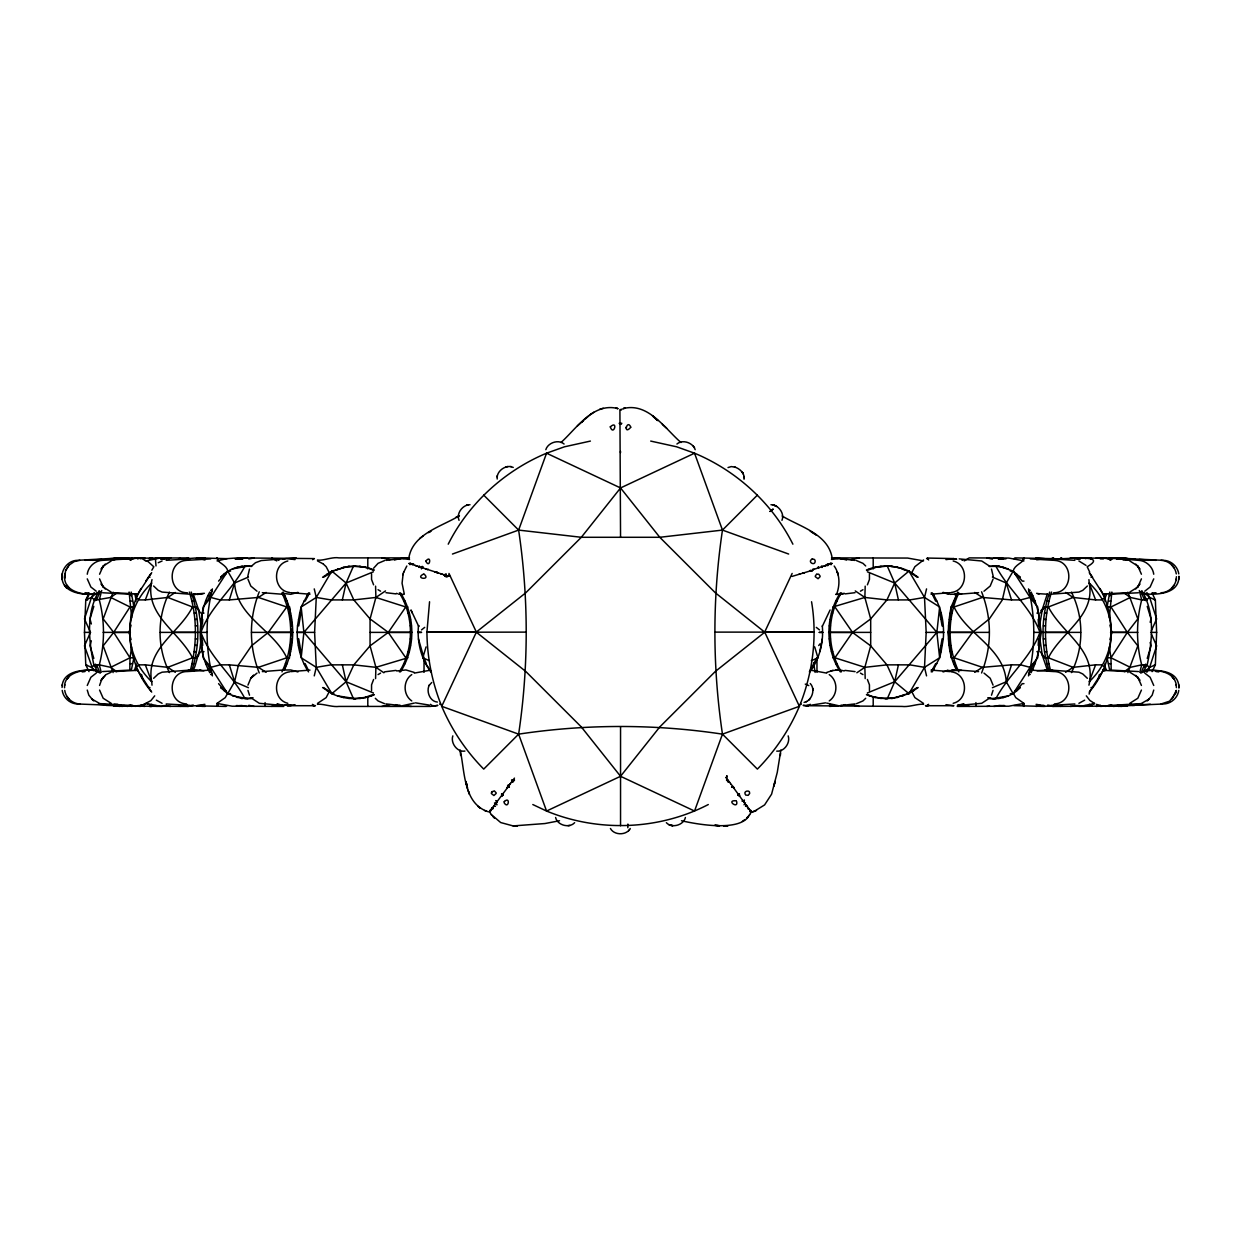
<?xml version="1.0" encoding="UTF-8"?>
<svg xmlns="http://www.w3.org/2000/svg" width="1241" height="1241" viewBox="0 0 1241 1241"><rect width="100%" height="100%" fill="white"/><g stroke="black" fill="none" stroke-linecap="round" stroke-linejoin="round"><path stroke-width="1.5" d="M89.011 671.629L85.769 664.866L84.466 632.383L85.769 599.915L89.011 593.151M101.715 590.514L99.311 599.915C104.849 621.089 104.849 643.676 99.311 664.866L101.235 672.374M150.719 690.88C127.234 662.927 122.859 620.143 141.024 588.467M169.428 592.174C156.924 617.723 156.924 647.057 169.428 672.591M212.382 675.88C205.308 647.29 205.308 617.491 212.382 588.901M259.245 591.802C248.821 618.763 248.821 646.018 259.245 672.979M314.252 675.88L316.269 667.332L314.609 632.383L316.269 597.448L314.252 588.901M375.573 586.155L375.899 597.448L370.066 618.918L370.066 645.847L375.899 667.332L375.573 678.61M708.301 804.54C658.723 830.245 598.084 832.354 546.552 811.04L518.629 734.145C528.728 666.588 528.728 597.65 518.629 530.093L546.552 453.198L564.453 446.807L590.406 441.082M650.703 441.082L676.655 446.807L694.541 453.198L722.464 530.093C712.381 597.65 712.381 666.588 722.464 734.145L694.541 811.04L620.547 776.292L581.331 726.947L525.765 671.443L476.342 632.196L426.935 632.119L429.557 601.761M865.194 678.61L864.853 667.332L870.686 645.847L870.686 618.918L864.853 597.448L865.194 586.155M926.546 588.901L924.514 597.448L926.174 632.383L924.514 667.332L926.546 675.88M981.584 672.979C991.993 646.018 991.993 618.763 981.584 591.802M1028.494 588.901C1035.537 617.491 1035.537 647.29 1028.494 675.88M1071.479 672.591C1083.967 647.057 1083.967 617.723 1071.479 592.174M1099.929 588.467C1118.063 620.143 1113.72 662.927 1090.234 690.88M1139.796 672.374L1141.704 664.866C1136.151 643.676 1136.151 621.089 1141.704 599.915L1139.316 590.514M1152.113 593.151L1155.355 599.915L1156.643 632.383L1155.355 664.866L1152.113 671.629M627.837 827.747L627.899 824.071M1090.544 558.946L1090.715 558.062L1089.195 557.892M737.79 795.326L737.821 793.635L733.26 787.337L731.601 786.934L734.176 787.787L730.996 784.219M399.4 671.877C414.091 648.267 414.091 616.513 399.4 592.903M841.367 671.877C826.661 648.267 826.661 616.513 841.367 592.903M124.426 558.946L124.038 558.062L127.761 557.892M143.336 559.319L140.729 558.062L137.193 558.59L144.84 557.892M928.64 559.97L927.554 558.062L953.895 558.59L945.968 559.613M191.192 592.035C199.661 616.668 200.127 644.467 192.215 669.256L190.664 669.256C197.04 643.955 197.35 616.979 189.315 592.035M1049.7 592.035C1041.23 616.668 1040.749 644.467 1048.676 669.256L1050.227 669.256C1043.836 643.97 1043.541 616.979 1051.592 592.035M1121.135 706.424L1127.185 705.71L1119.708 706.424M216.911 558.062L218.214 558.884C216.679 557.535 216.694 559.908 217.128 557.892M1024.089 558.946L1023.918 557.892M292.24 636.276L292.24 628.567M620.516 452.717L620.516 451.305M1141.844 590.685C1155.2 612.604 1152.377 640.806 1147.18 664.866L1141.704 664.866L1130.272 667.332L1110.99 657.792L1107.096 657.792L1109.47 669.256L1111.176 669.256L1110.99 657.792L1109.299 646.933M131.686 617.832L129.111 592.035M1096.377 704.361L1100.767 705.571L1100.271 706.207L1103.807 705.71L1096.16 706.424M1122.469 705.431L1122.438 706.207L1124.765 705.71L1124.067 705.322M430.503 704.33L432.768 706.207L437.856 705.384L430.394 706.424L338.979 706.424C332.154 707.354 322.489 703.476 317.448 704.33M1089.195 706.424L1090.746 705.462L1089.272 704.33M1147.258 700.932L1149.414 698.885L1141.115 703.616L1111.222 705.384L1109.035 706.424M950.854 612.418L951.133 606.973L957.773 592.035M1105.064 601.264L1105.266 597.448L1089.241 572.659M289.774 655.977L289.96 652.347M151.697 692.121L135.688 667.332L135.889 663.516M281.971 671.877C293.621 647.259 293.621 617.506 281.971 592.903M958.843 671.877C947.193 647.275 947.193 617.506 958.843 592.903M179.557 558.946L180.348 557.892M927.492 558.838L926.593 558.59L927.554 558.062M829.795 704.299L829.655 706.424L838.497 705.71L826.723 703.089M96.534 593.725C83.457 595.742 59.987 592.981 62.159 574.785M202.361 624.239L202.702 619.414L201.414 619.414C198.389 637.393 201.244 656.598 209.807 672.746M62.329 579.702C60.297 570.41 67.697 560.42 77.392 560.327L121.292 557.892M1047.047 670.947L1047.357 669.985L1052.988 670.388M131.686 646.933L129.995 657.792L129.809 669.256L131.53 669.256L133.888 657.792L129.995 657.792L110.728 667.332L99.311 664.866L93.851 664.866C88.685 640.806 85.846 612.604 99.187 590.685M1109.299 617.832L1111.874 592.035M630.769 427.292C623.029 435.979 626.984 418.574 630.738 427.075M812.793 569.2L813.041 570.084L792.037 576.413M432.768 706.207L432.799 705.462M1178.95 576.77C1178.826 595.028 1154.611 594.966 1141.968 593.725M247.75 576.522L249.519 569.061M430.829 671.877C421.149 658.816 416.914 641.954 418.465 625.852L419.086 625.852M809.908 671.877C819.603 658.816 823.838 641.954 822.287 625.852M1088.931 685.172C1097.339 650.082 1062.28 633.98 1048.381 606.973L1044.844 606.973L1040.811 610.681M1178.95 576.243L1178.81 578.756M152.007 579.609C143.553 614.698 178.611 630.8 192.51 657.792L196.047 657.792L198.731 655.326M62.081 687.467C62.05 670.249 84.264 669.256 96.534 670.574M97.108 670.683C84.605 668.62 63.57 672.157 64.563 687.747M869.445 690.648L869.445 684.846L867.397 679.463M1176.158 579.702L1176.406 576.708M62.19 685.513L62.298 684.675M64.703 685.513L64.811 684.675M123.976 558.838L124.038 558.062L119.307 558.884L124.038 558.062L120.858 558.59L124.022 558.838M140.667 558.838L140.729 558.062M193.317 594.175L198.482 609.548L201.275 626.643M224.28 573.885L225.971 573.885L220.665 577.236C228.313 568.58 240.397 564.95 251.675 566.392L244.989 566.082C232.625 589.77 210.163 606.802 200.902 632.367C210.117 657.947 232.625 674.995 244.989 698.699L251.675 698.388L241.173 698.388L227.692 693.657L210.784 667.332L203.198 657.792C200.778 635.904 198.312 611.875 209.807 592.035M746.337 804.913L751.224 812.079M923.552 559.97L914.881 566.687L911.452 573.233M1031.054 592.035C1043.479 616.575 1043.479 648.205 1031.054 672.746M1176.328 578.756C1175.475 586.295 1168.712 592.577 1161.095 592.764M756.498 810.497L754.156 811.381L764.596 804.913L771.592 794.162L777.254 772.445L780.868 750.029M780.356 755.505L780.573 753.24M511.276 466.678C504.435 465.313 496.198 471.782 497.207 479.026M201.275 638.2L199.785 649.617L194.946 666.215L193.363 670.031L188.012 670.388L195.861 669.783L203.958 670.807M292.162 638.2L289.913 652.456M371.555 573.621L371.555 579.454L373.603 584.837M1144.512 597.448L1147.18 599.915L1141.704 599.915L1130.272 597.448L1110.99 606.973L1107.096 606.973L1109.811 592.035M62.081 576.243L62.376 573.451M64.873 573.451C61.383 592.438 84.993 596.006 99.016 593.725M152.007 685.172L151.728 681.759C122.44 653.836 122.44 610.944 151.728 583.006L145.337 599.915L139.163 599.915L135.688 597.448L151.697 572.659M297.53 625.852L299.702 613.101L300.911 613.101L298.74 625.852L297.53 625.852C296.134 641.721 299.639 658.49 308.544 671.877M943.269 638.929L941.097 651.665L939.902 651.665L942.074 638.929L943.269 638.929C944.665 623.06 941.159 606.291 932.255 592.903M1039.446 626.565L1042.331 609.347L1047.357 593.818M1088.931 579.609L1089.195 583.006C1118.513 610.944 1118.513 653.836 1089.195 681.759L1095.586 664.85L1101.775 664.866L1105.266 667.332L1089.241 692.121M497.269 475.629L497.129 476.947M744.042 479.243C745.019 473.364 739.683 468.478 734.501 466.973M204.998 560.017L202.05 559.195L202.128 557.954L205.137 557.892M308.544 592.903L301.16 606.973L303.89 632.367L301.16 657.792L316.269 667.332L331.828 693.657C345.107 699.753 360.821 700.482 374.348 694.758M1100.271 706.207L1100.364 705.462M840.312 671.877C825.141 648.578 825.141 616.188 840.312 592.903M932.255 671.877L939.639 657.792L936.862 632.383L939.639 606.973L924.514 597.448L908.955 571.108C895.676 565.012 879.962 564.283 866.42 570.022M400.455 671.877C415.611 648.578 415.611 616.203 400.455 592.903M1178.593 579.454L1178.919 576.848M201.973 559.195L202.128 557.954L196.497 558.59L202.05 559.195L198.203 558.31L200.918 558.946M1010.252 693.657L1013.168 693.657L1030.077 667.332L1037.678 657.792L1041.137 632.383L1037.678 606.973L1030.077 597.448L1013.168 571.108L999.672 566.392L989.155 566.392L995.856 566.082C1008.204 589.77 1030.682 606.818 1039.958 632.367C1030.728 657.947 1008.204 674.98 995.856 698.699L989.155 698.388C1000.448 699.831 1012.532 696.201 1020.195 687.545L1014.89 690.88L1016.581 690.88M283.382 669.256L284.67 669.256C295.916 645.258 295.311 615.583 283.041 592.035M493.204 808.682L493.422 806.526L507.74 787.337L509.399 786.934L506.793 787.787L510.253 783.862M957.432 669.256L956.144 669.256C946.371 650.051 947.054 627.651 951.133 606.973L954.034 606.973L982.407 597.448L1011.508 599.915L1020.676 599.915L1030.077 597.448M819.836 651.665L822.287 638.929M201.414 619.414L203.198 606.973L210.784 597.448L227.692 571.108L230.609 571.108M1178.779 690.399C1177.756 697.799 1171.054 703.771 1163.608 703.973L1132.412 705.384M408.863 557.923C412.726 533.94 440.989 526.82 458.813 516.039M87.258 574.226C88.235 566.687 94.999 560.591 102.584 560.327L129.778 558.884L131.996 557.892M99.575 574.226L103.174 566.051L111.178 560.994M87.258 685.451L90.872 677.276L96.24 673.103M99.575 685.451L101.653 679.572M1141.425 690.074L1137.826 698.249L1129.822 703.306M1153.742 690.074L1152.175 695.177L1148.08 700.157M448.963 576.382L409.003 563.445M1141.425 578.864L1137.826 587.024L1129.822 592.081M1153.742 578.864L1150.128 587.024L1144.76 591.197M502.14 795L501.938 796.102L502.434 794.659M745.5 802.896L744.042 804.804M403.139 573.9L402.068 583.239L404.271 593.958M685.404 817.493C683.729 825.203 671.707 828.6 666.355 822.69M186.926 559.66L187.562 557.892M1054.074 704.655L1053.438 706.424M299.702 613.101L301.16 606.973L316.269 597.448L330.866 599.915L342.345 599.915L346.084 583.006L353.468 566.082L365.971 567.339L374.348 570.022M941.097 651.665L939.639 657.792L924.514 667.332L909.901 664.866L898.422 664.85L894.683 681.759L887.299 698.699L874.796 697.426L866.42 694.758M415.27 565.462L416.929 565.989M773.965 786.267L775.051 781.458L774.493 783.94M993.048 579.144L990.209 586.031L983.989 591.197M993.048 690.368L991.481 695.208M247.952 685.125L250.791 678.269L257.011 673.103M951.211 610.774L948.341 632.429L949.923 648.36M1176.297 690.399L1172.125 698.885M1098.145 679.308L1099.433 674.484M91.338 640.821L89.988 645.847L93.82 658.382M1150.159 622.284L1151.059 618.918L1147.242 606.399M545.823 449.676C547.901 442.696 558.45 439.097 564.081 444.014M131.081 639.673L129.017 632.414L131.081 625.107M1109.888 639.673L1111.936 632.414L1109.888 625.107M429.417 660.724L422.809 657.792L426.051 646.918M79.874 560.327L74.212 561.599L69.046 565.167L65.587 570.612L64.672 578.29L64.563 576.662M403.589 572.458L406.815 566.02M1089.133 694.076L1089.722 692.09M1147.242 658.382L1151.059 645.847L1150.159 642.497M93.82 606.399L89.988 618.918L91.338 623.959M952.126 607.485L954.794 599.713M836.729 593.958C840.048 584.914 839.909 574.087 834.185 566.02M210.784 597.448L220.169 599.915L229.321 599.915L234.596 583.006L227.692 571.108M402.891 574.723L403.806 571.744M1030.077 667.332L1020.676 664.866L1011.508 664.85L1006.249 681.759L1013.168 693.657M94.269 592.515L91.477 597.448L84.466 618.918L90.484 632.367L84.466 645.847L93.339 670.621M1146.839 672.265L1149.631 667.332L1156.643 645.847L1151.369 634.089M504.311 801.624C510.609 795.528 508.608 809.985 504.172 802.818A1.753 1.753 0 0 1 504.172 802.074L504.389 801.407M812.514 569.774L832.028 563.398M1024.089 558.838L1024.089 558.062L1022.786 558.884L1024.089 558.062M227.77 693.083L225.257 697.613L217.02 703.414L217.656 704.33M1013.199 571.217C1013.944 565.679 1022.072 562.871 1023.344 559.97M113.117 592.174L103.174 618.918L113.66 632.367L129.995 657.792M1127.883 672.591L1137.826 645.847L1127.324 632.414L1110.99 606.973M135.75 670.45L134.509 670.031L135.889 666.215M210.629 590.297L212.32 590.297L207.387 601.094L205.696 601.094M1030.247 674.484L1028.556 674.484L1033.489 663.671L1035.18 663.671M1104.971 598.348L1106.491 594.284L1105.281 593.818M329.548 691.035L326.15 697.613L317.479 703.414M452.825 735.882C450.359 742.925 457.2 752.449 464.91 751.084M781.954 520.336L781.954 520.336C784.948 513.464 778.247 504.544 770.956 504.73M96.55 597.448L93.851 599.915L96.581 599.915L100.102 591.461M809.365 671.877L816.873 657.792L817.943 657.792L814.701 646.918M1140.913 673.305L1144.45 664.85M96.829 592.655L91.477 597.448L85.769 599.915L86.684 599.915L88.84 594.842M744.367 800.305L743.731 801.733L742.847 800.554L742.056 801.128L744.367 800.305L743.731 801.795L745.919 805.192M283.677 670.093L285.554 666.215M830.089 609.983L822.333 626.317M955.306 598.348L958.378 593.322M1151.369 630.676L1156.643 618.918L1149.631 597.448L1146.839 592.515M715.359 632.119L764.658 632.119L792.146 573.435M151.836 570.224L153.636 567.09M448.218 544.178C468.741 503.365 504.466 470.773 546.552 453.198L620.547 487.946L659.778 537.291L715.343 592.795L764.766 632.196L799.39 706.315C789.493 729.661 775.191 751.038 757.382 769.094L722.464 734.145C654.984 723.937 586.109 723.937 518.629 734.145L441.718 706.315C432.163 682.767 427.137 657.528 426.935 632.119L476.342 632.041L525.765 592.795L581.331 537.291L620.547 487.946L694.541 453.198C736.642 470.773 772.367 503.365 792.89 544.178M309.598 592.903L305.162 601.094L303.967 601.094M931.2 671.877L935.636 663.671L936.846 663.671M373.603 679.463L371.555 684.846L371.555 690.648M867.397 584.837L869.445 579.454L869.445 573.621M65.587 570.612L68.876 565.384M227.77 571.217C227.103 565.632 218.912 562.887 217.656 559.97M419.117 566.734L419.474 566.02L419.008 567.478M1175.413 693.688L1169.549 701.181L1161.095 703.973M154.706 695.844L150.844 700.684L144.158 704.159L146.5 703.399L147.695 704.33M429.06 685.482L431.744 682.503M610.432 828.492C614.186 835.503 626.503 835.519 630.242 828.492M224.28 690.88L225.971 690.88L220.665 687.545L227.692 693.657L234.596 681.759L238.489 664.866L251.473 645.847L268.289 632.414L286.78 606.973L289.68 606.973L289.96 612.418M1142.728 672.544L1147.18 664.866L1144.512 667.332M1016.581 573.885L1014.89 573.885L1020.195 577.236L1013.168 571.108L1006.249 583.006L1002.34 599.915L989.341 618.918L972.51 632.367L954.034 657.792L951.133 657.792L950.854 652.347M316.269 597.448L331.828 571.108L348.38 566.392L360.619 566.392M880.164 698.388L892.403 698.388L908.955 693.657L924.514 667.332M823.853 566.346L825.808 565.772M739.807 795.528C739 796.505 739.465 795 737.821 793.635L739.45 794.116L738.286 794.256L738.457 795.683L738.286 794.224L739.45 794.116M429.417 684.908C425.865 691.035 429.789 701.506 437.375 702.065M806.107 701.785C812.483 698.916 815.337 688.802 810.249 683.543M514.457 778.107L512.626 780.605L511.556 780.015L514.503 780.077L512.626 780.605M113.117 672.591L103.174 645.847L113.66 632.414L129.995 606.973L133.888 606.973L131.189 592.035M1110.99 657.792L1127.324 632.414L1137.826 618.918L1127.883 592.174M103.174 566.051L101.126 569.2L105.19 564.143M1137.826 587.024L1139.874 583.875L1135.81 588.932M102.507 678.3L106.043 674.592L111.178 672.188M103.174 677.276L101.126 680.394L105.19 675.368M312.608 559.613L313.43 558.838M749.626 814.623C741.947 831.408 701.692 825.358 681.48 820.751M1013.199 693.083L1015.743 697.613L1023.98 703.414L1023.344 704.33M749.424 814.949L750.836 812.855M145.755 581.114L150.719 573.885M322.598 687.545L331.828 693.657L346.084 681.759L353.809 664.866L370.066 645.847L388.278 632.414L405.791 606.973L407.87 606.973M832.897 657.792L834.96 657.792L852.474 632.414L870.686 618.918L886.943 599.915L894.683 583.006L908.955 571.108L918.2 577.236M198.731 609.44L196.047 606.973L192.51 606.973C179.805 632.615 145.213 648.981 151.728 681.759L145.337 664.85L139.163 664.866L135.688 667.332M1039.353 635.345L1042.331 655.45L1044.844 657.792L1048.381 657.792C1061.086 632.15 1095.694 615.815 1089.195 583.006L1095.586 599.915L1101.775 599.915L1105.266 597.448M512.58 780.651L510.284 783.862M144.84 706.424L137.193 705.71L140.698 705.415M439.733 704.33L440.446 703.414M491.265 810.063L489.776 812.079L490.412 811.195M818.734 645.553L819.975 643.893M373.603 568.207L378.055 563.336L384.57 560.575M196.047 657.792L200.577 651.82M1040.315 612.961L1044.844 606.973M113.66 632.414L129.095 632.383L103.174 632.383M1110.54 632.383L1137.826 632.383M1087.364 586L1082.757 590.359L1078.91 592.081L1051.174 594.206M153.636 678.3L158.243 673.956L162.09 672.188L189.826 670.093M314.609 632.383L296.832 632.383L303.921 632.383L346.084 583.006L373.417 571.806M867.35 692.959L894.683 681.759L936.893 632.367L943.967 632.383L926.174 632.383M1173.924 585.395L1171.954 587.877M491.684 792.037L494.306 790.858L496.105 792.782A1.753 1.753 0 0 1 496.105 793.511L493.918 795.528L491.405 793.557A1.629 1.629 0 0 1 491.405 792.844L492.119 791.51M808.977 699.986L810.249 698.419M1023.918 706.424L1023.918 704.314M560.994 442.494C576.6 428.533 592.934 402.379 617.475 408.475M628.644 830.725L629.575 829.655M830.725 562.902L829.624 564.19L831.284 564.608M218.587 581.114L221.953 577.236M1018.923 687.545L1022.274 683.667L1023.965 683.667M421.521 629.885L424.701 627.372M964.257 560.901L969.237 557.892L1008.809 558.062L1023.98 560.901M1087.287 566.687C1112.758 551.842 1051.825 561.568 1052.306 557.892M865.691 698.311L862.945 700.932L856.43 703.694M746.586 818.129L748.354 816.252M1013.913 558.667L1014.998 557.892L1054.074 558.667M989.294 698.311L981.693 703.306L959.169 705.384M251.706 565.958L255.46 562.731L261.215 560.575L286.935 558.528M312.748 559.474L314.407 558.59L237.558 557.892L226.808 558.667L217.02 560.901M217.128 704.33L217.128 706.424M227.087 705.633L226.002 706.424L186.926 705.633M518.629 734.145L483.726 769.094C465.902 751.038 451.615 729.661 441.718 706.315L476.342 632.196L525.75 632.119M452.453 554.044L518.629 530.093L581.331 537.291L659.778 537.291L722.464 530.093L757.382 495.128M574.645 822.69C569.293 828.6 557.271 825.203 555.596 817.493M1061.396 558.946L1062.249 558.59L1060.621 557.892M928.64 704.33L926.593 705.71L953.895 705.71L945.968 704.686M927.508 705.462L928.252 704.826L927.554 706.207L925.538 705.633L927.554 706.207M160.26 632.383L198.374 632.383M1042.518 632.383L1080.647 632.383M1144.28 672.126L1149.631 667.332L1155.355 664.866L1154.44 664.85M829.236 700.932C838.094 694.913 838.094 680.611 829.236 674.592M585.333 418.946L588.839 415.859M577.344 425.973L581.471 422.374M411.764 674.592C402.906 680.611 402.906 694.913 411.764 700.932M676.919 444.014C682.566 439.081 693.067 442.711 695.177 449.676M422.297 566.346L421.102 567.37L421.459 568.89M810.451 704.361L806.216 705.71L902.021 706.424C908.846 707.354 918.511 703.492 923.552 704.33M251.473 632.383L293.14 632.383M816.5 574.304L815.337 575.995A1.753 1.753 0 0 0 815.337 576.739L818.067 578.725L820.037 576.739A1.753 1.753 0 0 0 820.037 575.995L818.765 574.226L816.888 574.118M989.341 632.383L947.674 632.383M275.642 704.655L271.763 706.424M86.684 664.85L85.769 664.866L91.477 667.332L95.604 664.152M1145.49 600.628L1149.631 597.448L1155.355 599.915L1154.44 599.915M423.119 535.926L419.722 538.501M1090.746 558.838L1091.987 558.59L1090.715 558.062M370.082 632.383L412.183 632.383M870.67 632.383L828.569 632.383M1104.304 670.947L1106.274 669.985L1104.971 666.495M1093.305 704.33L1094.578 703.445L1081.066 706.238L1052.306 706.424M96.581 599.915L110.728 597.448L116.67 593.089M1124.33 671.676L1130.272 667.332M322.598 577.236L331.828 571.108L333.891 571.108L323.513 577.236M917.285 687.545L906.892 693.657L908.955 693.657L918.2 687.545M1084.665 700.157L1078.91 703.306M593.71 412.26L590.251 414.696L591.554 413.78M742.382 821.356L744.895 819.587M342.345 599.915L353.809 599.915L375.899 597.448L385.501 590.918M856.848 672.777L864.853 667.332L886.943 664.866L898.422 664.85M811.521 559.381C807.55 562.375 815.259 566.253 815.197 561.149A2.141 2.141 0 0 0 815.027 560.498C815.042 558.388 810.373 559.396 812.374 559.055M145.337 599.915L167.783 597.448L175.322 592.453M1065.569 672.312L1073.124 667.332L1095.586 664.85M155.203 558.698L157.08 557.892M1085.797 705.571L1083.889 706.424M229.321 599.915L258.407 597.448L266.132 592.453M974.681 672.312L982.407 667.332L1011.508 664.85M378.055 674.592L380.568 673.103M860.432 591.197L862.945 589.723M130.336 559.66L135.471 557.892M1110.664 704.655L1105.529 706.424M1125.013 705.633L1122.438 706.207L1126.999 704.857L1125.447 705.384M747.082 806.883L746.725 805.89L745.531 806.355M1090.715 706.207L1091.987 705.71L1090.715 705.431M1100.271 558.869L1103.807 558.59L1096.16 557.892M807.953 705.571L803.144 705.384L808.232 706.207M158.243 562.731L162.09 560.994M295.032 704.686L287.105 705.71L314.407 705.71L312.391 704.361M620.609 410.073L622.005 409.359L619.911 409.608L620.547 537.306M112.093 560.358L112.869 559.97M134.866 594.175L135.889 598.627M204.92 704.33L196.497 705.71L199.863 705.571M140.667 705.462L144.701 704.33M140.729 706.207L144.623 704.361L140.233 705.571M1131.497 704.33L1129.294 705.105M335.489 570.379L343.928 567.339L355.546 566.082M728.017 467.562L731.275 466.585L735.308 467.174M885.236 698.699L896.855 697.426L905.294 694.386M316.269 667.332L330.866 664.866L342.345 664.85L346.084 681.759L353.468 698.699L365.056 697.426L373.525 694.386M867.242 570.379L875.712 567.339L887.299 566.082L894.683 583.006L898.422 599.915L909.901 599.915L924.514 597.448M806.712 701.537L804.121 702.39M811.319 660.724L817.943 657.792M837.411 594.455L835.705 594.346L844.376 593.322M248.433 577.065L234.596 583.006C236.69 617.056 273.392 629.513 286.78 657.792L289.68 657.792M842.251 594.206L843.492 593.71M992.397 687.716L1006.249 681.759C1004.124 647.724 967.422 635.268 954.034 606.973M455.866 517.295L459.418 515.775M489.668 810.699L494.275 805.89L495.438 806.355M414.277 703.089L402.503 705.71L411.345 706.424M826.723 672.436L832.99 670.388M396.67 670.947L405.962 669.954L414.277 672.436M953.181 703.306C969.237 699.474 967.747 673.63 951.32 671.831M130.227 560.358L131.22 559.97M145.337 664.85L167.783 667.332L192.51 657.792M943.036 671.939L948.202 670.388L945.968 670.807M247.89 566.082L232.47 568.921M1036.607 559.769L1044.503 558.59L1035.909 557.892M1048.381 606.973L1073.124 597.448L1095.586 599.915M992.955 698.699L1008.375 695.86M278.155 560.358L279.178 559.97M287.819 560.994C271.763 564.779 273.268 590.685 289.68 592.469M1119.708 557.892L1127.185 558.59L1121.135 557.892M297.964 592.36L290.72 594.315L282.405 593.322M414.277 673.103L429.262 670.388M389.984 704.655L381.809 706.424M851.062 559.66L859.191 557.892M831.036 563.755L831.889 563.476M722.464 734.145L799.39 706.315C812.715 673.398 817.509 636.85 811.552 601.761M825.529 702.84L811.738 705.105M248.805 558.977L254.219 557.892M210.784 667.332L220.169 664.866L229.321 664.85L258.407 667.332L286.78 657.792M111.706 559.195L112.652 558.884M204.393 593.322L193.146 594.237M1120.421 558.884L1125.339 558.884L1122.438 558.062L1122.453 558.838M1121.026 705.571L1117.024 705.462M218.152 705.384C215.593 706.3 218.757 705.834 217.609 704.655M342.345 664.85L353.809 664.866L375.899 667.332L407.87 657.792M832.897 606.973L864.853 597.448L886.943 599.915L898.422 599.915M434.862 572.241L437.375 572.101M119.834 706.424L113.815 705.71L116.933 705.322M313.446 706.207L315.462 705.633L313.601 705.571M599.682 409.282L603.219 408.227M752.356 811.878L754.512 811.242L752.108 811.94M129.84 558.062L128.04 558.59L129.793 558.838M153.713 566.687L148.129 561.63L144.158 560.11L146.422 560.854L159.934 558.062L188.694 557.892M813.507 569.448L814.096 569.247M116.576 558.528L115.661 558.884L118.531 558.062L118.531 558.869L113.815 558.59L119.834 557.892M394.514 559.97L398.749 558.884L385.951 560.405M121.292 706.424L116.576 705.462M1023.98 703.414L1008.809 706.207L957.214 706.424M114.219 559.66L122.766 557.892M1118.234 706.424L1126.781 704.655M317.448 559.97C322.195 561.242 332.371 556.589 338.979 557.892L409.483 557.892M505.971 467.004L507.879 466.507M409.716 564.608L411.376 564.19L410.275 562.902M623.634 408.475C648.376 402.41 664.912 428.626 680.952 442.494M200.918 594.098L199.863 594.315M1116.574 558.946L1120.142 558.59L1113.239 557.892M1121.802 705.384L1116.962 706.207M799.22 573.978L800.088 573.761M1060.621 706.424L1061.613 705.571M166.247 705.462L162.555 705.71L170.793 706.424M960.55 704.655L957.4 705.384L964.179 704.159L960.55 704.655L963.373 704.655M118.531 558.062L116.235 558.59L120.579 558.884M559.52 820.751L544.939 823.543L513.122 825.917L500.697 822.55L491.374 814.623M282.855 559.055L285.306 558.698M201.771 593.927L203.121 593.648M425.384 568.797L426.19 568.999M831.47 559.474L838.497 558.59L834.433 558.062M951.32 592.469C967.747 590.685 969.252 564.779 953.181 560.994M200.918 705.322L204.005 704.686L202.019 705.105L202.128 706.346L205.137 706.424M249.999 698.388L253.055 697.752M412.152 564.438L413.703 564.112L412.121 564.438M998.167 558.946L1003.457 559.055L998.695 558.838M1047.606 594.237L1037.74 593.601M1037.042 670.807L1047.357 669.985L1042.331 655.45M289.68 671.831C273.253 673.63 271.763 699.474 287.819 703.306M946.743 670.667L961.635 670.388M113.288 558.636L162.23 557.892M1127.712 705.679L1078.77 706.424M186.538 560.405C166.868 561.103 167.675 593.058 187.375 592.764M1054.462 703.911C1074.132 703.197 1073.325 671.21 1053.625 671.552L1030.247 670.093M437.049 573.063L438.073 572.877M242.197 705.493L238.194 705.71L247.176 706.424M830.834 670.807L839.071 669.783L844.237 670.947M993.824 706.424L1004.574 705.571M117.848 558.667L125.279 557.892M384.57 671.831L396.034 670.388M1123.152 705.633L1113.239 706.424M131.934 558.667L140.419 557.892M1109.066 705.633L1100.581 706.424M840.126 705.633L855.049 703.911M161.888 558.636L170.793 557.892M242.833 558.946L238.194 558.59L247.176 557.892M82.201 671.908L85.008 671.552M162.618 558.528L166.341 558.062L168.854 559.195M954.5 594.532L961.635 593.896L950.327 594.315L943.036 592.36M186.926 558.667L197.071 557.892L227.087 558.667M844.966 593.896L855.049 592.686M116.235 705.71L118.531 706.207L114.001 704.857L118.531 706.207M151.805 557.892L149.013 558.59L150.285 558.838M1054.074 705.633L1043.929 706.424L1013.913 705.633M402.177 558.528L398.919 558.884L401.293 558.636M840.653 705.571L842.282 705.384M956.904 594.284L954.779 594.486M619.135 423.29L621.819 423.29M986.812 706.424L989.573 706.129M136.696 669.783L134.509 670.031M568.068 825.668L570.022 825.482M198.374 594.377L197.133 594.455M1053.625 592.764C1073.325 593.074 1074.132 561.103 1054.462 560.405M1004.14 705.633L998.772 705.462M931.045 594.206L950.141 592.686M959.169 594.206L978.606 592.686M262.347 671.614L281.831 670.093M290.859 671.614L309.986 670.093M166.201 560.327L189.826 558.884M187.375 560.327L210.753 558.884M210.753 670.093L187.375 671.552C167.675 671.226 166.868 703.197 186.538 703.911M1051.174 705.384L1074.846 703.973M1102.954 594.005L1126.114 592.764M1111.222 594.206L1138.416 592.764M102.584 671.552L129.778 670.093M114.886 671.552L138.077 670.311M85.008 560.327L101.933 559.458M109.456 559.07L113.226 558.884M92.47 560.327L101.84 559.846M1152.237 592.95L1155.992 592.764M951.878 669.892L954.5 669.783M1131.668 704.826L1142.914 704.252M1131.544 705.198L1150.36 704.252M138.154 594.455L134.292 594.237M1070.207 706.424L1079.499 705.633L1074.768 705.462M106.121 558.884L114.11 558.528M398.609 594.175L403.697 594.455M1124.424 705.741L1134.879 705.384M835.705 669.923L837.411 669.845M427.354 569.697L428.207 569.2M296.196 557.892L287.105 558.59L295.032 559.613M200.902 632.367L199.739 632.383L207.169 632.383M1039.958 632.414L1041.137 632.383L1033.675 632.383M1035.909 706.424L1044.503 705.71L1036.095 704.345M86.684 599.915L87.615 599.915M417.922 632.383L421.49 632.383L417.922 632.383L419.008 632.383M822.814 632.383L819.262 632.398L822.814 632.383L821.744 632.383M1111.889 632.383L1127.34 632.383M831.517 557.892L907.636 558.062L923.521 560.901M1078.77 557.892L1127.712 558.636M949.753 558.838L956.687 559.195L949.846 558.884M1078.382 558.528L1070.207 557.892M1124.439 558.838L1124.424 558.062M241.173 566.392L242.864 566.392M348.38 566.392L349.574 566.392M880.164 566.392L881.358 566.392M885.236 566.082L892.403 566.392M992.955 566.082L999.672 566.392M236.984 567.339L238.256 567.339M343.028 567.339L343.928 567.339M359.425 566.392L365.971 567.339M874.796 567.339L875.712 567.339M891.209 566.392L897.755 567.339M997.981 566.392L1003.876 567.339M337.49 568.921L338.684 568.921M365.056 567.339L371.509 568.921M869.258 568.921L870.453 568.921M896.855 567.339L903.293 568.921M1008.375 568.921L1002.588 567.339M906.892 571.108L908.955 571.108M1010.252 571.108L1013.168 571.108M327.221 573.885L328.431 573.885M423.677 574.009C413.998 578.694 431.418 580.617 424.112 574.118M913.562 573.885L912.368 573.885L917.285 577.236M148.393 577.236L149.944 577.236M1091.01 577.236L1092.561 577.236L1090.234 573.885M1023.965 581.114L1022.274 581.114L1018.923 577.236M1030.247 590.297L1028.556 590.297L1033.489 601.094L1035.18 601.094M1106.491 594.284L1102.846 594.455M129.809 595.525L131.53 595.525M190.664 595.525L192.215 595.525M208.178 595.525L209.465 595.525M283.382 595.525L284.67 595.525M306.961 595.525L307.877 595.525M401.122 595.525L402.037 595.525M838.73 595.525L839.63 595.525M931.2 592.903L933.837 595.525M956.144 595.525L957.432 595.525M1031.411 595.525L1032.698 595.525M1048.676 595.525L1050.227 595.525M1109.47 595.525L1111.176 595.525M130.227 601.094L132.477 601.094M191.952 601.094L193.999 601.094M285.477 601.094L287.152 601.094M403.837 601.094L405.031 601.094M835.72 601.094L836.915 601.094M936.846 601.094L935.636 601.094L932.937 595.525M953.662 601.094L955.337 601.094M1046.892 601.094L1048.94 601.094M1108.508 601.094L1110.757 601.094M194.248 613.101L196.295 613.101M202.299 613.101L203.989 613.101M288.874 613.101L290.549 613.101M408.103 613.101L409.297 613.101M831.454 613.101L832.664 613.101M941.097 613.101L939.902 613.101L942.074 625.852L943.269 625.852M950.249 613.101L951.94 613.101M1036.902 613.101L1038.577 613.101M1044.596 613.101L1046.644 613.101M195.209 619.414L196.761 619.414M290.146 619.414L291.433 619.414M298.492 619.414L299.407 619.414M409.592 619.414L410.492 619.414M830.26 619.414L831.16 619.414M941.407 619.414L942.307 619.414M949.381 619.414L950.653 619.414M1039.462 619.414L1038.19 619.414L1038.639 625.852L1040.315 625.852M1044.115 619.414L1045.667 619.414M195.411 625.852L197.459 625.852M200.561 625.852L202.252 625.852M290.611 625.852L292.287 625.852M410.275 625.852L411.469 625.852M829.283 625.852L830.477 625.852M948.512 625.852L950.203 625.852M1043.417 625.852L1045.465 625.852M84.466 632.383L90.484 632.383M129.033 632.383L130.398 632.383M1150.624 632.383L1156.643 632.383M195.411 638.929L197.459 638.929M200.561 638.929L202.252 638.929M290.611 638.929L292.287 638.929M297.53 638.929L298.74 638.929L300.911 651.665L299.702 651.665M410.275 638.929L411.469 638.929M418.465 638.929L423.879 657.792L422.809 657.792M829.283 638.929L830.477 638.929M948.512 638.929L950.203 638.929M1040.315 638.929L1038.639 638.929L1038.19 645.367L1039.462 645.367M1043.417 638.929L1045.465 638.929M195.209 645.367L196.761 645.367M201.414 645.367L202.702 645.367L202.361 640.527M290.146 645.367L291.433 645.367M298.492 645.367L299.407 645.367M409.592 645.367L410.492 645.367M830.26 645.367L831.16 645.367M941.407 645.367L942.307 645.367M949.381 645.367L950.653 645.367M1044.115 645.367L1045.667 645.367M194.248 651.665L196.295 651.665M202.299 651.665L203.989 651.665M288.874 651.665L290.549 651.665M408.103 651.665L409.297 651.665M831.454 651.665L832.664 651.665M950.249 651.665L951.94 651.665M1036.902 651.665L1038.577 651.665M1044.596 651.665L1046.644 651.665M130.227 663.671L132.477 663.671M191.952 663.671L193.999 663.671M205.696 663.671L207.387 663.671L212.32 674.484L210.629 674.484M285.477 663.671L287.152 663.671M303.967 663.671L305.162 663.671L307.877 669.256L306.961 669.256M403.837 663.671L405.031 663.671M425.71 663.671L431.387 671.877M835.72 663.671L836.915 663.671M953.662 663.671L955.337 663.671M1046.892 663.671L1048.94 663.671M1108.508 663.671L1110.757 663.671M208.178 669.256L209.465 669.256M401.122 669.256L402.037 669.256M838.73 669.256L839.63 669.256M932.937 669.256L933.837 669.256M1031.411 669.256L1032.698 669.256M1102.675 669.845L1106.274 669.985M193.565 670.031L193.705 670.947M283.894 670.031L290.72 669.954L297.964 671.939M148.393 687.545L149.944 687.545M1091.01 687.545L1092.561 687.545M327.221 690.88L333.891 693.657L331.828 693.657M912.368 690.88L913.562 690.88M227.692 693.657L230.609 693.657M232.47 695.86L247.89 698.699M337.49 695.86L355.546 698.699M370.314 695.86L371.509 695.86M869.258 695.86L881.358 698.388M902.098 695.86L903.293 695.86M236.984 697.426L238.256 697.426M343.028 697.426L343.928 697.426M365.056 697.426L365.971 697.426M874.796 697.426L875.712 697.426M896.855 697.426L897.755 697.426M1002.588 697.426L1003.876 697.426M241.173 698.388L242.864 698.388M348.38 698.388L349.574 698.388M359.425 698.388L360.619 698.388M891.209 698.388L892.403 698.388M997.981 698.388L999.672 698.388M146.422 703.445L159.934 706.238L188.694 706.424M151.712 704.33L151.805 706.424C145.802 707.758 153.496 701.894 151.805 706.424M277.627 704.655L283.6 705.384L276.821 704.159L280.357 704.655M1038.95 705.105L1036.995 704.686L1040.082 705.322M1042.797 705.633L1044.503 705.71L1042.626 705.602M162.23 706.424L113.288 705.679M283.786 706.424L232.145 706.207L217.02 703.414M764.766 632.041L814.174 632.119L764.766 632.196L715.343 671.443L659.778 726.947L620.547 776.292L546.552 811.04L532.808 804.54M1046.054 632.383L1066.484 632.383M830.632 632.383L852.474 632.414L870.686 645.847L886.943 664.866L894.683 681.759L908.955 693.657M950.575 632.383L972.556 632.383M331.828 571.108L346.084 583.006L353.809 599.915L370.066 618.918L388.278 632.367L410.119 632.383M194.837 632.383L174.407 632.383M290.223 632.383L268.258 632.383M1123.105 560.032L1126.906 560.048M114.079 704.268L117.864 704.314M238.194 558.59L241.731 558.729M993.824 557.892L1005.955 558.884M1074.69 558.838L1080.322 559.055M196.497 558.59L198.374 558.667M1100.581 557.892L1109.066 558.667M1126.89 558.528L1134.879 558.884M1124.424 558.528L1163.608 560.327C1171.054 560.529 1177.756 566.516 1178.779 573.9M1003.488 559.055L998.664 558.062L1003.721 558.636M106.121 705.384L116.576 705.741M1115.721 557.892L1126.781 559.66M1144.466 670.574C1156.224 669.969 1176.949 669.473 1178.81 685.513M1143.876 670.683C1155.402 669.721 1174.575 670.342 1176.328 685.513M98.086 704.252L109.332 704.826M140.419 706.424L131.934 705.633M109.456 705.198L77.392 703.973C69.946 703.771 63.244 697.783 62.221 690.399M1127.774 558.884L1131.544 559.07M1139.067 559.458L1155.992 560.327M1139.16 559.846L1148.53 560.327M85.008 592.764L88.763 592.95M114.886 592.764L138.077 594.005M102.584 592.764L129.778 594.206M1111.222 670.093L1138.416 671.552M1102.954 670.311L1126.114 671.552M470.013 504.73C462.722 504.575 456.067 513.464 459.046 520.336M127.761 706.424L114.219 704.655M166.201 703.973L189.826 705.384M1051.174 558.884L1074.846 560.327M1030.247 558.884L1053.625 560.327M189.826 594.206L162.09 592.081L158.243 590.359L153.636 586M1051.174 670.093L1078.91 672.188L1082.757 673.956L1087.364 678.3M381.809 557.892L389.984 559.66M1118.234 557.892L1123.074 558.667M254.219 706.424L248.805 705.322M859.191 706.424L851.062 704.655M281.831 705.384L259.307 703.306L251.706 698.311M959.169 558.884L981.693 560.994L989.294 565.958M262.347 592.686L281.831 594.206M959.169 670.093L978.606 671.614M290.859 592.686L309.986 594.206M931.045 670.093L950.141 671.614M1109.035 557.892L1112.96 558.59L1111.145 558.838L1111.16 558.062L1138.416 560.327C1146.001 560.591 1152.765 566.687 1153.742 574.226M1045.139 669.783L1045.977 669.845M236.86 705.633L242.336 706.207L236.426 705.571M122.766 706.424L117.926 705.633M670.947 825.482L672.932 825.668L669.008 824.815M198.203 705.958L202.128 706.346L202.066 705.105L202.128 706.346M93.742 700.932L91.586 698.885L99.885 703.616L129.778 705.384L128.04 705.71L131.996 706.424M1105.529 557.892L1110.664 559.66M776.726 751.146C784.172 751.906 790.61 742.754 788.175 735.882M839.707 558.636L842.034 558.884L838.776 558.528M400.874 705.633L385.951 703.911M193.565 594.284L195.861 594.532M398.718 705.384L400.347 705.571M200.918 670.171L199.863 669.954M986.812 557.892L992.443 559.133M855.049 560.405L842.251 558.884L846.486 559.97M385.951 592.686L396.034 593.896M844.966 670.388L855.049 671.614M135.471 706.424L130.336 704.655M1161.095 560.327C1168.588 560.513 1175.196 566.532 1176.297 573.9M401.091 594.423L401.929 594.532M429.262 705.105L415.471 702.84M1074.659 558.062L1079.112 558.636M1155.992 671.552L1158.799 671.908M79.874 703.973C72.443 703.756 65.742 697.768 64.734 690.399M811.738 670.388L826.723 673.103M271.763 557.892L276.743 560.901M124.007 705.431L124.038 706.207L119.198 705.384M124.038 706.207L119.974 705.571M969.237 706.424L965.358 704.655M827.794 565.632L825.622 565.167M828.91 564.438L827.297 564.112L828.848 564.438M409.111 563.476L409.964 563.755M831.47 704.826L834.433 706.207L834.464 705.431M987.789 697.752L990.845 698.388M945.968 593.462L948.171 593.927M510.64 466.538L513.231 467.423M1083.889 557.892L1085.797 558.698M441.827 573.978L440.834 573.761L441.749 574.195M1039.12 593.927L1036.607 593.322M395.631 704.655L397.011 704.966M180.348 706.424L178.751 705.71L179.495 705.477M384.57 703.694L378.055 700.932L375.309 698.311M157.08 706.424L155.203 705.571M856.43 560.575L862.945 563.336L865.691 565.958M460.132 750.029C464.956 770.971 463.064 804.044 488.644 811.878M834.96 657.792L864.853 667.332M375.899 597.448L405.791 606.973M1128.348 558.884L1129.294 559.195M1129.822 560.994L1137.826 566.051L1141.425 574.226M111.706 705.105L109.503 704.33M954.034 657.792L982.407 667.332M258.407 597.448L286.78 606.973M111.178 592.081L103.174 587.024L99.575 578.864M111.178 703.306L103.174 698.249L99.575 690.074M1129.822 672.188L1137.826 677.276L1141.425 685.451M722.464 530.093L788.655 554.044M484.502 810.497L486.488 811.242M317.479 560.901L323.141 563.895M957.106 670.093L953.259 661.05M445.364 575.219L447.055 577.049L445.969 575.436M961.822 559.97L962.845 560.358M1048.381 657.792L1073.124 667.332M923.521 703.414L914.881 697.613L911.452 691.035M167.783 597.448L192.51 606.973M1078.91 560.994L1086.015 565.384M162.09 703.306L156.335 700.157M1109.811 559.97L1110.773 560.358M867.35 571.806L894.683 583.006L936.893 632.367M751.332 810.699L749.766 810.063L749.874 811.738M373.417 692.959L346.084 681.759L303.921 632.383M396.515 593.322L397.446 593.71M805.269 684.101L808.791 685.59M782.187 516.039C800.042 526.805 828.228 533.925 832.137 557.923M992.397 577.065L1006.249 583.006L1011.508 599.915M248.433 687.716L234.596 681.759L229.321 664.85M867.242 694.386L870.453 695.86M370.314 568.921L373.525 570.379M902.098 568.921L905.294 570.379M1094.484 703.414L1089.8 700.405L1086.294 695.844M747.796 808.682L749.285 809.396M110.728 597.448L129.995 606.973M1128.131 559.97L1128.907 560.358M1111.191 705.462L1112.96 705.71L1111.145 705.431M983.989 673.103L990.209 678.269L993.048 685.125M257.011 591.197L250.791 586.031L247.952 579.144M816.299 627.372L819.479 629.885M1144.76 673.103L1150.128 677.276L1153.742 685.451M860.432 673.103L862.945 674.592M378.055 589.723L380.568 591.197M96.24 591.197L90.872 587.024L87.258 578.864M812.266 532.498L816.33 534.933L814.096 533.599M810.249 531.226L812.467 532.606M974.681 592.453L982.407 597.448M258.407 667.332L266.132 672.312M1065.569 592.453L1073.124 597.448M167.783 667.332L175.322 672.312M745.748 795.031L748.183 795.357L749.595 793.557A1.629 1.629 0 0 0 749.595 792.844C750.2 789.865 743.002 790.657 745.283 794.504M375.899 667.332L383.903 672.777M323.513 687.545L328.431 690.88M855.251 590.918L864.853 597.448M1124.33 593.089L1130.272 597.448M110.728 667.332L116.67 671.676M852.505 632.383L834.96 606.973M388.231 632.383L405.791 657.792M1145.49 664.152L1149.631 667.332M91.477 597.448L95.604 600.628M1053.438 557.892L1054.074 559.66M655.853 418.837L657.823 420.528L652.456 415.859L657.761 420.497M662.353 424.391L666.634 428.145M654.085 417.24L655.993 418.946M1144.28 592.655L1149.631 597.448M91.477 667.332L96.829 672.126M96.55 667.332L93.851 664.866L98.303 672.544M92.92 700.157L88.825 695.177L87.258 690.074M1135.81 564.143L1139.874 569.2L1137.826 566.051M1135.81 675.368L1139.874 680.394L1139.347 679.572M323.467 564.19L326.15 566.687L329.548 573.233M103.174 587.024L101.126 583.875L105.19 588.932M800.554 703.414L801.267 704.33M736.223 800.802C725.209 799.778 738.705 809.846 736.611 801.407M187.562 706.424L186.926 704.655M483.726 495.128L518.629 530.093M492.646 816.252L494.414 818.129M218.587 683.667L221.953 687.545M1174.064 567.866L1172.125 565.384M494.476 802.989L496.958 804.804L495.5 802.896M66.936 585.225L69.046 587.877M66.936 696.449L68.876 698.885M66.549 587.877L64.454 585.225L66.394 587.707M196.047 606.973L200.577 612.961M1040.315 651.82L1044.844 657.792M725.969 777.362L730.716 783.862M694.495 447.768L693.3 446.062M739.171 795.512L742.847 800.554M490.164 812.855L491.576 814.949M1087.364 567.09L1089.722 572.179M1137.826 677.276L1138.493 678.3M179.449 558.838L179.495 558.062L179.495 558.838M418.667 626.317L410.957 609.983L412.229 612.992M448.963 573.435L476.342 632.041M283.646 594.237L285.554 598.627M1140.913 591.461L1144.45 599.915M424.484 659.266L426.33 663.671M249.519 695.208L247.952 690.368M96.581 664.85L100.102 673.305M991.481 569.061L993.25 576.522M468.555 791.68L469.408 794.162L468.028 790.129M287.571 604.041L289.231 609.548M141.521 674.484L142.808 679.308M289.68 611.425L292.162 626.643M950.187 649.803L951.211 654.038M466.507 783.94L465.902 781.396L467.531 788.314L466.476 783.754L467.035 786.267M813.615 662.911L815.135 672.42M744.042 476.482L744.181 477.894M460.194 750.665L460.644 755.505M1176.158 684.598L1176.406 687.638M626.038 427.214L626.1 428.067M1178.95 687.53L1178.733 684.846L1178.95 687.995M155.404 558.636L155.994 565.927M135.688 597.448L135.889 601.264M1105.064 663.516L1105.266 667.332M166.31 705.431L166.341 706.207M975.922 702.592L975.922 706.424M873.199 557.892L873.199 568.936M873.199 696.853L873.199 706.424M816.966 658.955L816.966 672.358M620.547 726.916L620.547 825.73M424.034 658.955L424.034 672.358M367.801 557.892L367.801 568.936M367.801 696.853L367.801 706.424M265.078 702.592L265.078 706.424M116.623 558.062L116.607 558.838L116.623 558.062M166.341 558.062L166.341 558.884L160.694 559.07L166.341 558.062M1061.505 558.062L1061.474 558.838L1061.505 558.062M406.567 558.062L409.53 559.474L402.503 558.59L406.567 558.062M502.714 794.224L502.574 795.683L502.714 794.256L501.55 794.116L502.714 794.256M491.901 807.767L491.715 809.427L491.901 807.767M726.854 775.873L726.497 778.107L726.854 775.873M425.834 561.149C429.898 569.572 431.884 553.657 425.834 561.149M610.293 426.857C613.535 436.77 618.545 419.536 610.293 426.857M1176.22 690.648L1175.522 693.362L1176.22 690.648M822.411 566.548L821.992 567.478L821.495 566.02L822.411 566.548M1023.422 704.655L1022.848 705.384C1025.438 706.315 1022.181 705.819 1023.422 704.655M69.046 676.392L66.936 679.075L69.046 676.392M422.84 566.904L422.157 567.68L422.84 566.904M253.474 675.337L250.791 678.269L253.474 675.337M510.144 784.25L507.631 785.631L510.144 784.25M1047.575 705.384L1050.693 705.679L1047.575 705.384M583.596 420.497L581.688 422.204L583.596 420.528M773.003 509.198L770.103 511.432L773.003 509.198M430.751 531.226L428.533 532.606L430.72 531.288M620.453 423.538L619.569 424.003L621.431 424.003L620.516 423.538M513.541 781.427L511.463 782.233L513.541 781.427M449.459 575.188L447.551 575.917L449.459 575.188M114.358 559.303L113.427 559.66L114.358 559.303M466.725 505.196L468.028 504.808L466.725 505.196M625.293 408.056L623.308 408.615L625.293 408.056M446.202 574.226L444.092 574.831L445.503 576.553L444.092 574.831L446.202 574.226M845.323 704.655L843.989 704.966L845.323 704.655M238.132 558.528L235.045 558.884L242.336 558.062L238.132 558.528M193.394 705.384L190.307 705.679L193.394 705.384M242.29 558.838L237.543 559.055L242.321 558.884M725.271 825.948L723.643 825.979L727.878 825.917L725.271 825.948M818.905 567.68L818.16 566.904L818.843 567.68M802.958 572.877L803.951 573.063L802.958 572.877M496.074 803.454L496.633 802.741L496.074 803.454M515.729 825.948L513.122 825.917L517.357 825.979L515.729 825.948M291.17 705.462L284.313 705.105L291.247 705.493M717.065 825.482L714.769 825.281L719.64 825.73L717.065 825.482M1119.925 558.528L1116.962 558.062L1119.925 558.528M1124.765 558.59L1122.438 558.062L1124.811 558.636M615.815 408.056L617.801 408.615L615.815 408.056M728.374 780.605L726.497 780.077L728.374 780.651M774.275 505.196L773.003 504.808L776.68 506.406L774.275 505.196M811.94 571.046L810.28 570.472L811.94 571.046M1126.642 559.303L1127.573 559.66L1126.642 559.303M729.537 782.202L727.459 781.427L729.537 782.249M480.081 807.907L478.219 806.495L480.081 807.907M497.238 801.733L495.857 800.585L497.238 801.795M1174.064 679.075L1171.954 676.392L1174.064 679.075M742.707 472.976L742.165 472.2L743.235 473.829L742.63 472.868M838.109 574.723L837.194 571.744L838.109 574.723M812.824 689.515L812.762 688.352L812.855 690.368L812.824 689.515M503.21 795.326L503.179 793.588L503.21 795.326"/></g></svg>
